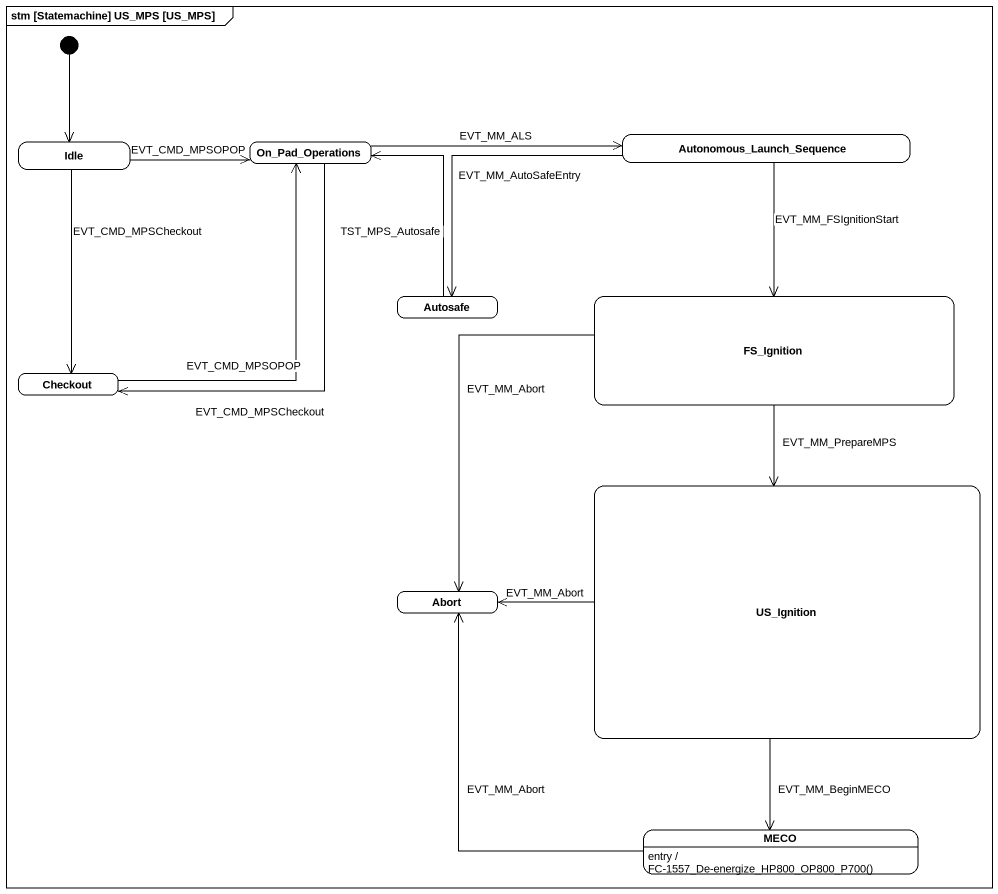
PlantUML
@startuml
mainframe stm [Statemachine] US_MPS [US_MPS]
hide empty description
state Idle
state On_Pad_Operations
state Autonomous_Launch_Sequence
state Autosafe
state FS_Ignition
state Checkout
state US_Ignition
state Abort
state MECO
MECO : entry / FC-1557_De-energize_HP800_OP800_P700()
[*] --> Idle
Idle -right-> On_Pad_Operations : EVT_CMD_MPSOPOP
Idle --> Checkout : EVT_CMD_MPSCheckout
On_Pad_Operations -right-> Autonomous_Launch_Sequence : EVT_MM_ALS
On_Pad_Operations --> Checkout : EVT_CMD_MPSCheckout
Autonomous_Launch_Sequence -left-> Autosafe : EVT_MM_AutoSafeEntry
Autonomous_Launch_Sequence --> FS_Ignition : EVT_MM_FSIgnitionStart
Autosafe -up-> On_Pad_Operations : TST_MPS_Autosafe
FS_Ignition --> US_Ignition : EVT_MM_PrepareMPS
FS_Ignition --> Abort : EVT_MM_Abort
Checkout -up-> On_Pad_Operations : EVT_CMD_MPSOPOP
US_Ignition -left-> Abort : EVT_MM_Abort
US_Ignition --> MECO : EVT_MM_BeginMECO
MECO -up-> Abort : EVT_MM_Abort
@enduml
